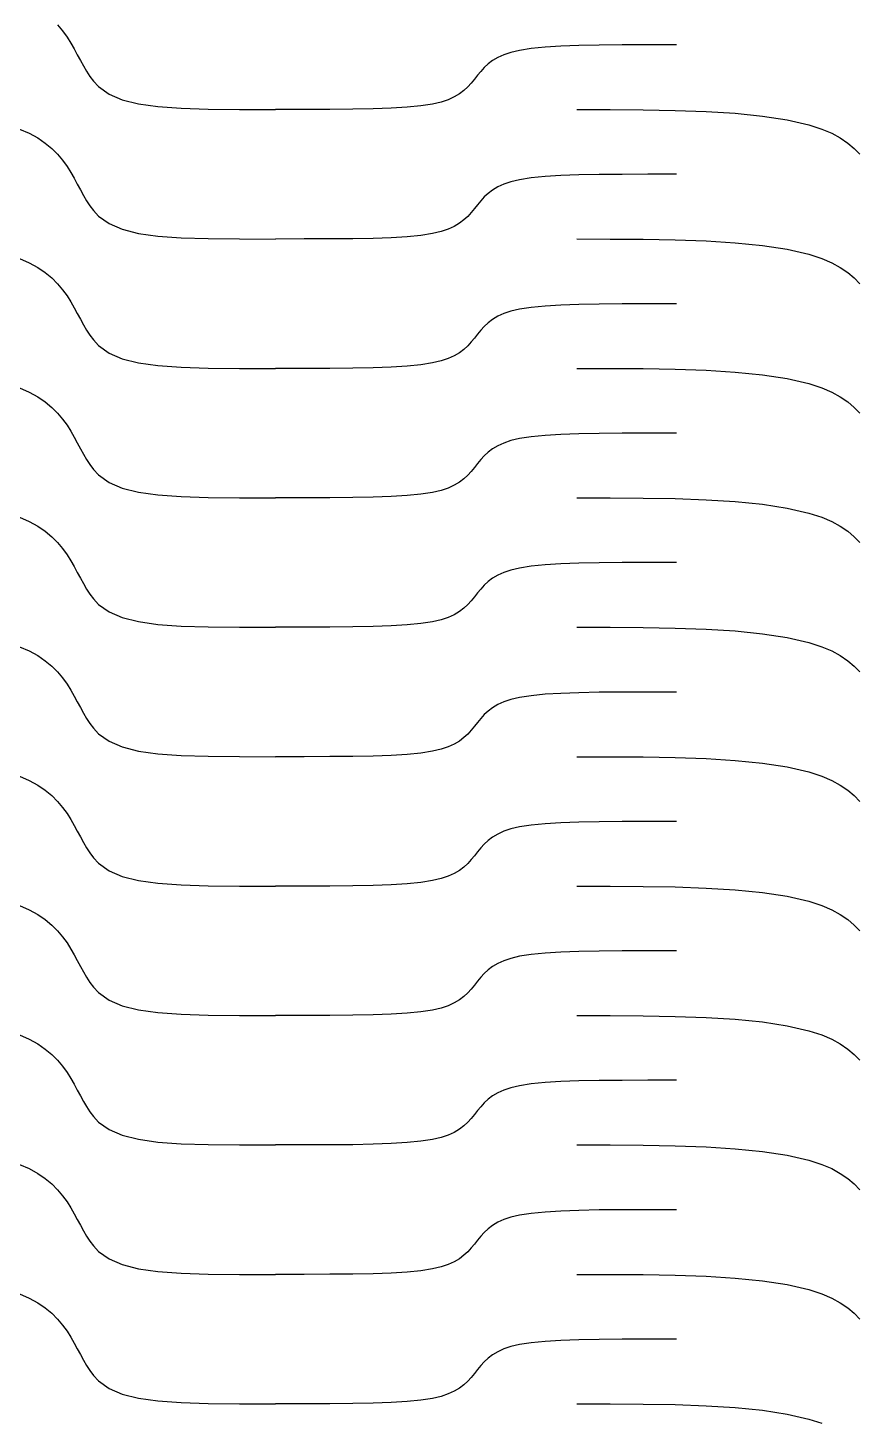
# Model space of a CAD drawing. Extents: x -53 to 53, y -74 to 74.
# Drawn here: x 3.99 to 25.7, y -36.39 to 0.07 of the extents above; entities that cross this region are included whole.
import ezdxf

# ---------------------------------------------------------------- set-up
doc = ezdxf.new("R2010")
doc.units = 0
doc.header["$MEASUREMENT"] = 0
doc.layers.get('0').update_dxf_attribs({"linetype": 'CONTINUOUS'})

msp = doc.modelspace()

# ---------------------------------------------------------------- linework, layer by layer
for p, q in [((4.77, 0.153), (4.902, -0.003)), ((4.902, -0.003), (5.018, -0.165)), ((5.018, -0.165), (5.117, -0.323)), ((5.117, -0.323), (5.205, -0.475)), ((5.205, -0.475), (5.287, -0.627)), ((5.287, -0.627), (5.367, -0.777)), ((16.29, -0.7), (16.155, -0.781)), ((16.448, -0.628), (16.29, -0.7)), ((16.633, -0.567), (16.448, -0.628)), ((16.861, -0.514), (16.633, -0.567)), ((17.168, -0.467), (16.861, -0.514)), ((17.527, -0.431), (17.168, -0.467)), ((17.941, -0.405), (17.527, -0.431)), ((18.413, -0.388), (17.941, -0.405)), ((18.948, -0.378), (18.413, -0.388)), ((19.55, -0.373), (18.948, -0.378)), ((20.222, -0.371), (19.55, -0.373)), ((20.969, -0.37), (20.222, -0.371)), ((5.367, -0.777), (5.446, -0.922)), ((5.446, -0.922), (5.527, -1.062)), ((5.527, -1.062), (5.614, -1.195)), ((15.846, -1.063), (15.762, -1.165)), ((15.937, -0.964), (15.846, -1.063)), ((16.038, -0.87), (15.937, -0.964)), ((16.155, -0.781), (16.038, -0.87)), ((5.614, -1.195), (5.708, -1.319)), ((5.708, -1.319), (5.844, -1.464)), ((15.598, -1.372), (15.507, -1.471)), ((15.681, -1.269), (15.598, -1.372)), ((15.762, -1.165), (15.681, -1.269)), ((5.844, -1.464), (6.118, -1.661)), ((6.118, -1.661), (6.463, -1.809)), ((6.463, -1.809), (6.887, -1.916)), ((14.995, -1.806), (14.811, -1.868)), ((15.153, -1.734), (14.995, -1.806)), ((15.289, -1.653), (15.153, -1.734)), ((15.405, -1.565), (15.289, -1.653)), ((15.507, -1.471), (15.405, -1.565)), ((6.887, -1.916), (7.397, -1.987)), ((7.397, -1.987), (8.003, -2.031)), ((8.003, -2.031), (8.712, -2.054)), ((8.712, -2.054), (9.533, -2.063)), ((9.533, -2.063), (10.475, -2.064)), ((11.221, -2.064), (10.475, -2.064)), ((11.893, -2.062), (11.221, -2.064)), ((12.495, -2.057), (11.893, -2.062)), ((13.03, -2.046), (12.495, -2.057)), ((13.502, -2.029), (13.03, -2.046)), ((13.916, -2.004), (13.502, -2.029)), ((14.275, -1.968), (13.916, -2.004)), ((14.582, -1.921), (14.275, -1.968)), ((14.811, -1.868), (14.582, -1.921)), ((18.356, -2.064), (19.229, -2.065)), ((19.229, -2.065), (20.092, -2.07)), ((20.092, -2.07), (20.933, -2.085)), ((20.933, -2.085), (21.741, -2.114)), ((21.741, -2.114), (22.506, -2.161)), ((22.506, -2.161), (23.217, -2.232)), ((23.217, -2.232), (23.863, -2.33)), ((23.863, -2.33), (24.434, -2.461)), ((24.434, -2.461), (24.775, -2.573)), ((3.775, -2.573), (4.029, -2.683)), ((4.029, -2.683), (4.252, -2.806)), ((4.252, -2.806), (4.448, -2.94)), ((24.775, -2.573), (25.029, -2.683)), ((25.029, -2.683), (25.252, -2.806)), ((25.252, -2.806), (25.448, -2.94)), ((4.448, -2.94), (4.62, -3.083)), ((4.62, -3.083), (4.77, -3.234)), ((4.77, -3.234), (4.902, -3.391)), ((25.448, -2.94), (25.62, -3.083)), ((25.62, -3.083), (25.77, -3.234)), ((4.902, -3.391), (5.018, -3.552)), ((5.018, -3.552), (5.117, -3.71)), ((5.117, -3.71), (5.205, -3.863)), ((5.205, -3.863), (5.287, -4.015)), ((16.633, -3.954), (16.448, -4.016)), ((16.861, -3.901), (16.633, -3.954)), ((17.168, -3.854), (16.861, -3.901)), ((17.527, -3.818), (17.168, -3.854)), ((17.941, -3.793), (17.527, -3.818)), ((18.413, -3.776), (17.941, -3.793)), ((18.948, -3.765), (18.413, -3.776)), ((19.55, -3.76), (18.948, -3.765)), ((20.222, -3.758), (19.55, -3.76)), ((20.969, -3.758), (20.222, -3.758)), ((5.287, -4.015), (5.367, -4.164)), ((5.367, -4.164), (5.446, -4.309)), ((5.446, -4.309), (5.527, -4.449)), ((15.937, -4.351), (15.846, -4.45)), ((16.038, -4.257), (15.937, -4.351)), ((16.155, -4.169), (16.038, -4.257)), ((16.29, -4.088), (16.155, -4.169)), ((16.448, -4.016), (16.29, -4.088)), ((5.527, -4.449), (5.614, -4.582)), ((5.614, -4.582), (5.708, -4.707)), ((5.708, -4.707), (5.844, -4.851)), ((15.681, -4.657), (15.598, -4.759)), ((15.762, -4.553), (15.681, -4.657)), ((15.846, -4.45), (15.762, -4.553)), ((5.844, -4.851), (6.118, -5.048)), ((6.118, -5.048), (6.463, -5.197)), ((15.289, -5.041), (15.153, -5.122)), ((15.405, -4.952), (15.289, -5.041)), ((15.507, -4.858), (15.405, -4.952)), ((15.598, -4.759), (15.507, -4.858)), ((6.463, -5.197), (6.887, -5.303)), ((6.887, -5.303), (7.397, -5.375)), ((7.397, -5.375), (8.003, -5.419)), ((8.003, -5.419), (8.712, -5.442)), ((8.712, -5.442), (9.533, -5.45)), ((9.533, -5.45), (10.475, -5.452)), ((11.221, -5.451), (10.475, -5.452)), ((11.893, -5.449), (11.221, -5.451)), ((12.495, -5.444), (11.893, -5.449)), ((13.03, -5.434), (12.495, -5.444)), ((13.502, -5.417), (13.03, -5.434)), ((13.916, -5.391), (13.502, -5.417)), ((14.275, -5.356), (13.916, -5.391)), ((14.582, -5.308), (14.275, -5.356)), ((14.811, -5.256), (14.582, -5.308)), ((14.995, -5.194), (14.811, -5.256)), ((15.153, -5.122), (14.995, -5.194)), ((18.356, -5.451), (19.229, -5.452)), ((19.229, -5.452), (20.092, -5.458)), ((20.092, -5.458), (20.933, -5.472)), ((20.933, -5.472), (21.741, -5.501)), ((21.741, -5.501), (22.506, -5.548)), ((22.506, -5.548), (23.217, -5.619)), ((23.217, -5.619), (23.863, -5.718)), ((23.863, -5.718), (24.434, -5.849)), ((3.775, -5.961), (4.029, -6.071)), ((4.029, -6.071), (4.252, -6.194)), ((4.252, -6.194), (4.448, -6.328)), ((24.434, -5.849), (24.775, -5.961)), ((24.775, -5.961), (25.029, -6.071)), ((25.029, -6.071), (25.252, -6.194)), ((25.252, -6.194), (25.448, -6.328)), ((4.448, -6.328), (4.62, -6.471)), ((4.62, -6.471), (4.77, -6.622)), ((25.448, -6.328), (25.62, -6.471)), ((25.62, -6.471), (25.77, -6.622)), ((4.77, -6.622), (4.902, -6.778)), ((4.902, -6.778), (5.018, -6.94)), ((5.018, -6.94), (5.117, -7.098)), ((5.117, -7.098), (5.205, -7.25)), ((5.205, -7.25), (5.287, -7.402)), ((16.861, -7.289), (16.633, -7.341)), ((17.168, -7.241), (16.861, -7.289)), ((17.527, -7.206), (17.168, -7.241)), ((17.941, -7.18), (17.527, -7.206)), ((18.413, -7.163), (17.941, -7.18)), ((18.948, -7.153), (18.413, -7.163)), ((19.55, -7.148), (18.948, -7.153)), ((20.222, -7.146), (19.55, -7.148)), ((20.969, -7.145), (20.222, -7.146)), ((5.287, -7.402), (5.367, -7.552)), ((5.367, -7.552), (5.446, -7.697)), ((16.038, -7.644), (15.937, -7.739)), ((16.155, -7.556), (16.038, -7.644)), ((16.29, -7.475), (16.155, -7.556)), ((16.448, -7.403), (16.29, -7.475)), ((16.633, -7.341), (16.448, -7.403)), ((5.446, -7.697), (5.527, -7.837)), ((5.527, -7.837), (5.614, -7.97)), ((5.614, -7.97), (5.708, -8.094)), ((15.762, -7.94), (15.681, -8.044)), ((15.846, -7.838), (15.762, -7.94)), ((15.937, -7.739), (15.846, -7.838)), ((5.708, -8.094), (5.844, -8.239)), ((5.844, -8.239), (6.118, -8.436)), ((15.405, -8.34), (15.289, -8.428)), ((15.507, -8.246), (15.405, -8.34)), ((15.598, -8.146), (15.507, -8.246)), ((15.681, -8.044), (15.598, -8.146)), ((6.118, -8.436), (6.463, -8.584)), ((6.463, -8.584), (6.887, -8.691)), ((6.887, -8.691), (7.397, -8.762)), ((14.275, -8.743), (13.916, -8.779)), ((14.582, -8.696), (14.275, -8.743)), ((14.811, -8.643), (14.582, -8.696)), ((14.995, -8.581), (14.811, -8.643)), ((15.153, -8.509), (14.995, -8.581)), ((15.289, -8.428), (15.153, -8.509)), ((7.397, -8.762), (8.003, -8.806)), ((8.003, -8.806), (8.712, -8.829)), ((8.712, -8.829), (9.533, -8.838)), ((9.533, -8.838), (10.475, -8.839)), ((11.221, -8.839), (10.475, -8.839)), ((11.893, -8.837), (11.221, -8.839)), ((12.495, -8.832), (11.893, -8.837)), ((13.03, -8.821), (12.495, -8.832)), ((13.502, -8.804), (13.03, -8.821)), ((13.916, -8.779), (13.502, -8.804)), ((18.356, -8.839), (19.229, -8.84)), ((19.229, -8.84), (20.092, -8.845)), ((20.092, -8.845), (20.933, -8.86)), ((20.933, -8.86), (21.741, -8.888)), ((21.741, -8.888), (22.506, -8.936)), ((22.506, -8.936), (23.217, -9.006)), ((23.217, -9.006), (23.863, -9.105)), ((23.863, -9.105), (24.434, -9.236)), ((3.775, -9.348), (4.029, -9.458)), ((4.029, -9.458), (4.252, -9.581)), ((24.434, -9.236), (24.775, -9.348)), ((24.775, -9.348), (25.029, -9.458)), ((25.029, -9.458), (25.252, -9.581)), ((4.252, -9.581), (4.448, -9.715)), ((4.448, -9.715), (4.62, -9.858)), ((25.252, -9.581), (25.448, -9.715)), ((25.448, -9.715), (25.62, -9.858)), ((4.62, -9.858), (4.77, -10.009)), ((4.77, -10.009), (4.902, -10.166)), ((4.902, -10.166), (5.018, -10.327)), ((25.62, -9.858), (25.77, -10.009)), ((5.018, -10.327), (5.117, -10.485)), ((5.117, -10.485), (5.205, -10.638)), ((17.941, -10.568), (17.527, -10.593)), ((18.413, -10.551), (17.941, -10.568)), ((18.948, -10.54), (18.413, -10.551)), ((19.55, -10.535), (18.948, -10.54)), ((20.222, -10.533), (19.55, -10.535)), ((20.969, -10.533), (20.222, -10.533)), ((5.205, -10.638), (5.287, -10.79)), ((5.287, -10.79), (5.367, -10.939)), ((5.367, -10.939), (5.446, -11.084)), ((16.29, -10.863), (16.155, -10.944)), ((16.448, -10.791), (16.29, -10.863)), ((16.633, -10.729), (16.448, -10.791)), ((16.861, -10.676), (16.633, -10.729)), ((17.168, -10.629), (16.861, -10.676)), ((17.527, -10.593), (17.168, -10.629)), ((5.446, -11.084), (5.527, -11.224)), ((5.527, -11.224), (5.614, -11.357)), ((15.846, -11.225), (15.762, -11.328)), ((15.937, -11.126), (15.846, -11.225)), ((16.038, -11.032), (15.937, -11.126)), ((16.155, -10.944), (16.038, -11.032)), ((5.614, -11.357), (5.708, -11.482)), ((5.708, -11.482), (5.844, -11.626)), ((5.844, -11.626), (6.118, -11.823)), ((15.507, -11.633), (15.405, -11.727)), ((15.598, -11.534), (15.507, -11.633)), ((15.681, -11.432), (15.598, -11.534)), ((15.762, -11.328), (15.681, -11.432)), ((6.118, -11.823), (6.463, -11.971)), ((6.463, -11.971), (6.887, -12.078)), ((14.811, -12.03), (14.582, -12.083)), ((14.995, -11.969), (14.811, -12.03)), ((15.153, -11.897), (14.995, -11.969)), ((15.289, -11.816), (15.153, -11.897)), ((15.405, -11.727), (15.289, -11.816)), ((6.887, -12.078), (7.397, -12.15)), ((7.397, -12.15), (8.003, -12.194)), ((8.003, -12.194), (8.712, -12.217)), ((8.712, -12.217), (9.533, -12.225)), ((9.533, -12.225), (10.475, -12.227)), ((11.221, -12.226), (10.475, -12.227)), ((11.893, -12.224), (11.221, -12.226)), ((12.495, -12.219), (11.893, -12.224)), ((13.03, -12.209), (12.495, -12.219)), ((13.502, -12.192), (13.03, -12.209)), ((13.916, -12.166), (13.502, -12.192)), ((14.275, -12.13), (13.916, -12.166)), ((14.582, -12.083), (14.275, -12.13)), ((18.356, -12.226), (19.229, -12.227)), ((19.229, -12.227), (20.092, -12.232)), ((20.092, -12.232), (20.933, -12.247)), ((20.933, -12.247), (21.741, -12.276)), ((21.741, -12.276), (22.506, -12.323)), ((22.506, -12.323), (23.217, -12.394)), ((23.217, -12.394), (23.863, -12.492)), ((3.775, -12.735), (4.029, -12.846)), ((23.863, -12.492), (24.434, -12.624)), ((24.434, -12.624), (24.775, -12.735)), ((24.775, -12.735), (25.029, -12.846)), ((4.029, -12.846), (4.252, -12.969)), ((4.252, -12.969), (4.448, -13.102)), ((4.448, -13.102), (4.62, -13.246)), ((25.029, -12.846), (25.252, -12.969)), ((25.252, -12.969), (25.448, -13.102)), ((25.448, -13.102), (25.62, -13.246)), ((4.62, -13.246), (4.77, -13.396)), ((4.77, -13.396), (4.902, -13.553)), ((25.62, -13.246), (25.77, -13.396)), ((4.902, -13.553), (5.018, -13.714)), ((5.018, -13.714), (5.117, -13.872)), ((5.117, -13.872), (5.205, -14.025)), ((5.205, -14.025), (5.287, -14.177)), ((5.287, -14.177), (5.367, -14.326)), ((16.448, -14.178), (16.29, -14.25)), ((16.633, -14.116), (16.448, -14.178)), ((16.861, -14.064), (16.633, -14.116)), ((17.168, -14.016), (16.861, -14.064)), ((17.527, -13.981), (17.168, -14.016)), ((17.941, -13.955), (17.527, -13.981)), ((18.413, -13.938), (17.941, -13.955)), ((18.948, -13.928), (18.413, -13.938)), ((19.55, -13.922), (18.948, -13.928)), ((20.222, -13.92), (19.55, -13.922)), ((20.969, -13.92), (20.222, -13.92)), ((5.367, -14.326), (5.446, -14.472)), ((5.446, -14.472), (5.527, -14.612)), ((15.937, -14.514), (15.846, -14.613)), ((16.038, -14.419), (15.937, -14.514)), ((16.155, -14.331), (16.038, -14.419)), ((16.29, -14.25), (16.155, -14.331)), ((5.527, -14.612), (5.614, -14.745)), ((5.614, -14.745), (5.708, -14.869)), ((5.708, -14.869), (5.844, -15.014)), ((15.598, -14.921), (15.507, -15.02)), ((15.681, -14.819), (15.598, -14.921)), ((15.762, -14.715), (15.681, -14.819)), ((15.846, -14.613), (15.762, -14.715)), ((5.844, -15.014), (6.118, -15.211)), ((6.118, -15.211), (6.463, -15.359)), ((15.153, -15.284), (14.995, -15.356)), ((15.289, -15.203), (15.153, -15.284)), ((15.405, -15.115), (15.289, -15.203)), ((15.507, -15.02), (15.405, -15.115)), ((6.463, -15.359), (6.887, -15.466)), ((6.887, -15.466), (7.397, -15.537)), ((7.397, -15.537), (8.003, -15.581)), ((8.003, -15.581), (8.712, -15.604)), ((8.712, -15.604), (9.533, -15.613)), ((9.533, -15.613), (10.475, -15.614)), ((11.221, -15.614), (10.475, -15.614)), ((11.893, -15.612), (11.221, -15.614)), ((12.495, -15.606), (11.893, -15.612)), ((13.03, -15.596), (12.495, -15.606)), ((13.502, -15.579), (13.03, -15.596)), ((13.916, -15.553), (13.502, -15.579)), ((14.275, -15.518), (13.916, -15.553)), ((14.582, -15.471), (14.275, -15.518)), ((14.811, -15.418), (14.582, -15.471)), ((14.995, -15.356), (14.811, -15.418)), ((18.356, -15.614), (19.229, -15.614)), ((19.229, -15.614), (20.092, -15.62)), ((20.092, -15.62), (20.933, -15.635)), ((20.933, -15.635), (21.741, -15.663)), ((21.741, -15.663), (22.506, -15.711)), ((22.506, -15.711), (23.217, -15.781)), ((23.217, -15.781), (23.863, -15.88)), ((23.863, -15.88), (24.434, -16.011)), ((24.434, -16.011), (24.775, -16.123)), ((3.775, -16.123), (4.029, -16.233)), ((4.029, -16.233), (4.252, -16.356)), ((4.252, -16.356), (4.448, -16.49)), ((24.775, -16.123), (25.029, -16.233)), ((25.029, -16.233), (25.252, -16.356)), ((25.252, -16.356), (25.448, -16.49)), ((4.448, -16.49), (4.62, -16.633)), ((4.62, -16.633), (4.77, -16.784)), ((25.448, -16.49), (25.62, -16.633)), ((25.62, -16.633), (25.77, -16.784)), ((4.77, -16.784), (4.902, -16.941)), ((4.902, -16.941), (5.018, -17.102)), ((5.018, -17.102), (5.117, -17.26)), ((5.117, -17.26), (5.205, -17.413)), ((5.205, -17.413), (5.287, -17.565)), ((16.633, -17.504), (16.448, -17.566)), ((16.861, -17.451), (16.633, -17.504)), ((17.168, -17.404), (16.861, -17.451)), ((17.527, -17.368), (17.168, -17.404)), ((17.941, -17.343), (17.527, -17.368)), ((18.413, -17.326), (17.941, -17.343)), ((18.948, -17.315), (18.413, -17.326)), ((19.55, -17.31), (18.948, -17.315)), ((20.222, -17.308), (19.55, -17.31)), ((20.969, -17.308), (20.222, -17.308)), ((5.287, -17.565), (5.367, -17.714)), ((5.367, -17.714), (5.446, -17.859)), ((5.446, -17.859), (5.527, -17.999)), ((16.038, -17.807), (15.937, -17.901)), ((16.155, -17.718), (16.038, -17.807)), ((16.29, -17.638), (16.155, -17.718)), ((16.448, -17.566), (16.29, -17.638)), ((5.527, -17.999), (5.614, -18.132)), ((5.614, -18.132), (5.708, -18.257)), ((15.681, -18.206), (15.598, -18.309)), ((15.762, -18.103), (15.681, -18.206)), ((15.846, -18), (15.762, -18.103)), ((15.937, -17.901), (15.846, -18)), ((5.708, -18.257), (5.844, -18.401)), ((5.844, -18.401), (6.118, -18.598)), ((15.289, -18.591), (15.153, -18.672)), ((15.405, -18.502), (15.289, -18.591)), ((15.507, -18.408), (15.405, -18.502)), ((15.598, -18.309), (15.507, -18.408)), ((6.118, -18.598), (6.463, -18.746)), ((6.463, -18.746), (6.887, -18.853)), ((6.887, -18.853), (7.397, -18.925)), ((7.397, -18.925), (8.003, -18.969)), ((13.916, -18.941), (13.502, -18.966)), ((14.275, -18.905), (13.916, -18.941)), ((14.582, -18.858), (14.275, -18.905)), ((14.811, -18.805), (14.582, -18.858)), ((14.995, -18.744), (14.811, -18.805)), ((15.153, -18.672), (14.995, -18.744)), ((8.003, -18.969), (8.712, -18.991)), ((8.712, -18.991), (9.533, -19)), ((9.533, -19), (10.475, -19.001)), ((11.221, -19.001), (10.475, -19.001)), ((11.893, -18.999), (11.221, -19.001)), ((12.495, -18.994), (11.893, -18.999)), ((13.03, -18.984), (12.495, -18.994)), ((13.502, -18.966), (13.03, -18.984)), ((18.356, -19.001), (19.229, -19.002)), ((19.229, -19.002), (20.092, -19.007)), ((20.092, -19.007), (20.933, -19.022)), ((20.933, -19.022), (21.741, -19.051)), ((21.741, -19.051), (22.506, -19.098)), ((22.506, -19.098), (23.217, -19.169)), ((23.217, -19.169), (23.863, -19.267)), ((23.863, -19.267), (24.434, -19.399)), ((3.775, -19.51), (4.029, -19.621)), ((4.029, -19.621), (4.252, -19.744)), ((24.434, -19.399), (24.775, -19.51)), ((24.775, -19.51), (25.029, -19.621)), ((25.029, -19.621), (25.252, -19.744)), ((4.252, -19.744), (4.448, -19.877)), ((4.448, -19.877), (4.62, -20.021)), ((4.62, -20.021), (4.77, -20.171)), ((25.252, -19.744), (25.448, -19.877)), ((25.448, -19.877), (25.62, -20.021)), ((25.62, -20.021), (25.77, -20.171)), ((4.77, -20.171), (4.902, -20.328)), ((4.902, -20.328), (5.018, -20.489)), ((5.018, -20.489), (5.117, -20.647)), ((5.117, -20.647), (5.205, -20.8)), ((17.527, -20.756), (17.168, -20.791)), ((17.941, -20.73), (17.527, -20.756)), ((18.413, -20.713), (17.941, -20.73)), ((18.948, -20.703), (18.413, -20.713)), ((19.55, -20.697), (18.948, -20.703)), ((20.222, -20.695), (19.55, -20.697)), ((20.969, -20.695), (20.222, -20.695)), ((5.205, -20.8), (5.287, -20.952)), ((5.287, -20.952), (5.367, -21.101)), ((5.367, -21.101), (5.446, -21.247)), ((16.155, -21.106), (16.038, -21.194)), ((16.29, -21.025), (16.155, -21.106)), ((16.448, -20.953), (16.29, -21.025)), ((16.633, -20.891), (16.448, -20.953)), ((16.861, -20.839), (16.633, -20.891)), ((17.168, -20.791), (16.861, -20.839)), ((5.446, -21.247), (5.527, -21.387)), ((5.527, -21.387), (5.614, -21.52)), ((15.762, -21.49), (15.681, -21.594)), ((15.846, -21.388), (15.762, -21.49)), ((15.937, -21.289), (15.846, -21.388)), ((16.038, -21.194), (15.937, -21.289)), ((5.614, -21.52), (5.708, -21.644)), ((5.708, -21.644), (5.844, -21.789)), ((5.844, -21.789), (6.118, -21.986)), ((15.507, -21.795), (15.405, -21.89)), ((15.598, -21.696), (15.507, -21.795)), ((15.681, -21.594), (15.598, -21.696)), ((6.118, -21.986), (6.463, -22.134)), ((6.463, -22.134), (6.887, -22.24)), ((6.887, -22.24), (7.397, -22.312)), ((14.811, -22.193), (14.582, -22.245)), ((14.995, -22.131), (14.811, -22.193)), ((15.153, -22.059), (14.995, -22.131)), ((15.289, -21.978), (15.153, -22.059)), ((15.405, -21.89), (15.289, -21.978)), ((7.397, -22.312), (8.003, -22.356)), ((8.003, -22.356), (8.712, -22.379)), ((8.712, -22.379), (9.533, -22.388)), ((9.533, -22.388), (10.475, -22.389)), ((11.221, -22.389), (10.475, -22.389)), ((11.893, -22.387), (11.221, -22.389)), ((12.495, -22.381), (11.893, -22.387)), ((13.03, -22.371), (12.495, -22.381)), ((13.502, -22.354), (13.03, -22.371)), ((13.916, -22.328), (13.502, -22.354)), ((14.275, -22.293), (13.916, -22.328)), ((14.582, -22.245), (14.275, -22.293)), ((18.356, -22.389), (19.229, -22.389)), ((19.229, -22.389), (20.092, -22.395)), ((20.092, -22.395), (20.933, -22.41)), ((20.933, -22.41), (21.741, -22.438)), ((21.741, -22.438), (22.506, -22.486)), ((22.506, -22.486), (23.217, -22.556)), ((23.217, -22.556), (23.863, -22.655)), ((3.775, -22.898), (4.029, -23.008)), ((23.863, -22.655), (24.434, -22.786)), ((24.434, -22.786), (24.775, -22.898)), ((24.775, -22.898), (25.029, -23.008)), ((4.029, -23.008), (4.252, -23.131)), ((4.252, -23.131), (4.448, -23.265)), ((4.448, -23.265), (4.62, -23.408)), ((25.029, -23.008), (25.252, -23.131)), ((25.252, -23.131), (25.448, -23.265)), ((25.448, -23.265), (25.62, -23.408)), ((4.62, -23.408), (4.77, -23.559)), ((4.77, -23.559), (4.902, -23.716)), ((25.62, -23.408), (25.77, -23.559)), ((4.902, -23.716), (5.018, -23.877)), ((5.018, -23.877), (5.117, -24.035)), ((5.117, -24.035), (5.205, -24.188)), ((5.205, -24.188), (5.287, -24.339)), ((5.287, -24.339), (5.367, -24.489)), ((16.29, -24.413), (16.155, -24.493)), ((16.448, -24.341), (16.29, -24.413)), ((16.633, -24.279), (16.448, -24.341)), ((16.861, -24.226), (16.633, -24.279)), ((17.168, -24.179), (16.861, -24.226)), ((17.527, -24.143), (17.168, -24.179)), ((17.941, -24.118), (17.527, -24.143)), ((18.413, -24.101), (17.941, -24.118)), ((18.948, -24.09), (18.413, -24.101)), ((19.55, -24.085), (18.948, -24.09)), ((20.222, -24.083), (19.55, -24.085)), ((20.969, -24.083), (20.222, -24.083)), ((5.367, -24.489), (5.446, -24.634)), ((5.446, -24.634), (5.527, -24.774)), ((5.527, -24.774), (5.614, -24.907)), ((15.846, -24.775), (15.762, -24.877)), ((15.937, -24.676), (15.846, -24.775)), ((16.038, -24.582), (15.937, -24.676)), ((16.155, -24.493), (16.038, -24.582)), ((5.614, -24.907), (5.708, -25.032)), ((5.708, -25.032), (5.844, -25.176)), ((15.598, -25.084), (15.507, -25.183)), ((15.681, -24.981), (15.598, -25.084)), ((15.762, -24.877), (15.681, -24.981)), ((5.844, -25.176), (6.118, -25.373)), ((6.118, -25.373), (6.463, -25.521)), ((6.463, -25.521), (6.887, -25.628)), ((14.995, -25.519), (14.811, -25.58)), ((15.153, -25.446), (14.995, -25.519)), ((15.289, -25.366), (15.153, -25.446)), ((15.405, -25.277), (15.289, -25.366)), ((15.507, -25.183), (15.405, -25.277)), ((6.887, -25.628), (7.397, -25.7)), ((7.397, -25.7), (8.003, -25.744)), ((8.003, -25.744), (8.712, -25.766)), ((8.712, -25.766), (9.533, -25.775)), ((9.533, -25.775), (10.475, -25.776)), ((11.221, -25.776), (10.475, -25.776)), ((11.893, -25.774), (11.221, -25.776)), ((12.495, -25.769), (11.893, -25.774)), ((13.03, -25.758), (12.495, -25.769)), ((13.502, -25.741), (13.03, -25.758)), ((13.916, -25.716), (13.502, -25.741)), ((14.275, -25.68), (13.916, -25.716)), ((14.582, -25.633), (14.275, -25.68)), ((14.811, -25.58), (14.582, -25.633)), ((18.356, -25.776), (19.229, -25.777)), ((19.229, -25.777), (20.092, -25.782)), ((20.092, -25.782), (20.933, -25.797)), ((20.933, -25.797), (21.741, -25.826)), ((21.741, -25.826), (22.506, -25.873)), ((22.506, -25.873), (23.217, -25.944)), ((23.217, -25.944), (23.863, -26.042)), ((23.863, -26.042), (24.434, -26.173)), ((24.434, -26.173), (24.775, -26.285)), ((3.775, -26.285), (4.029, -26.396)), ((4.029, -26.396), (4.252, -26.518)), ((4.252, -26.518), (4.448, -26.652)), ((24.775, -26.285), (25.029, -26.396)), ((25.029, -26.396), (25.252, -26.518)), ((25.252, -26.518), (25.448, -26.652)), ((4.448, -26.652), (4.62, -26.795)), ((4.62, -26.795), (4.77, -26.946)), ((4.77, -26.946), (4.902, -27.103)), ((25.448, -26.652), (25.62, -26.795)), ((25.62, -26.795), (25.77, -26.946)), ((4.902, -27.103), (5.018, -27.264)), ((5.018, -27.264), (5.117, -27.422)), ((5.117, -27.422), (5.205, -27.575)), ((5.205, -27.575), (5.287, -27.727)), ((16.633, -27.666), (16.448, -27.728)), ((16.861, -27.614), (16.633, -27.666)), ((17.168, -27.566), (16.861, -27.614)), ((17.527, -27.531), (17.168, -27.566)), ((17.941, -27.505), (17.527, -27.531)), ((18.413, -27.488), (17.941, -27.505)), ((18.948, -27.478), (18.413, -27.488)), ((19.55, -27.472), (18.948, -27.478)), ((20.222, -27.47), (19.55, -27.472)), ((20.969, -27.47), (20.222, -27.47)), ((5.287, -27.727), (5.367, -27.876)), ((5.367, -27.876), (5.446, -28.022)), ((5.446, -28.022), (5.527, -28.161)), ((15.937, -28.064), (15.846, -28.163)), ((16.038, -27.969), (15.937, -28.064)), ((16.155, -27.881), (16.038, -27.969)), ((16.29, -27.8), (16.155, -27.881)), ((16.448, -27.728), (16.29, -27.8)), ((5.527, -28.161), (5.614, -28.294)), ((5.614, -28.294), (5.708, -28.419)), ((5.708, -28.419), (5.844, -28.564)), ((15.681, -28.369), (15.598, -28.471)), ((15.762, -28.265), (15.681, -28.369)), ((15.846, -28.163), (15.762, -28.265)), ((5.844, -28.564), (6.118, -28.76)), ((6.118, -28.76), (6.463, -28.909)), ((15.289, -28.753), (15.153, -28.834)), ((15.405, -28.665), (15.289, -28.753)), ((15.507, -28.57), (15.405, -28.665)), ((15.598, -28.471), (15.507, -28.57)), ((6.463, -28.909), (6.887, -29.015)), ((6.887, -29.015), (7.397, -29.087)), ((7.397, -29.087), (8.003, -29.131)), ((8.003, -29.131), (8.712, -29.154)), ((8.712, -29.154), (9.533, -29.162)), ((9.533, -29.162), (10.475, -29.164)), ((11.221, -29.164), (10.475, -29.164)), ((11.893, -29.162), (11.221, -29.164)), ((12.495, -29.156), (11.893, -29.162)), ((13.03, -29.146), (12.495, -29.156)), ((13.502, -29.129), (13.03, -29.146)), ((13.916, -29.103), (13.502, -29.129)), ((14.275, -29.068), (13.916, -29.103)), ((14.582, -29.02), (14.275, -29.068)), ((14.811, -28.968), (14.582, -29.02)), ((14.995, -28.906), (14.811, -28.968)), ((15.153, -28.834), (14.995, -28.906)), ((18.356, -29.164), (19.229, -29.164)), ((19.229, -29.164), (20.092, -29.17)), ((20.092, -29.17), (20.933, -29.184)), ((20.933, -29.184), (21.741, -29.213)), ((21.741, -29.213), (22.506, -29.261)), ((22.506, -29.261), (23.217, -29.331)), ((23.217, -29.331), (23.863, -29.43)), ((23.863, -29.43), (24.434, -29.561)), ((3.775, -29.673), (4.029, -29.783)), ((4.029, -29.783), (4.252, -29.906)), ((24.434, -29.561), (24.775, -29.673)), ((24.775, -29.673), (25.029, -29.783)), ((25.029, -29.783), (25.252, -29.906)), ((4.252, -29.906), (4.448, -30.04)), ((4.448, -30.04), (4.62, -30.183)), ((4.62, -30.183), (4.77, -30.334)), ((25.252, -29.906), (25.448, -30.04)), ((25.448, -30.04), (25.62, -30.183)), ((25.62, -30.183), (25.77, -30.334)), ((4.77, -30.334), (4.902, -30.491)), ((4.902, -30.491), (5.018, -30.652)), ((5.018, -30.652), (5.117, -30.81)), ((5.117, -30.81), (5.205, -30.963)), ((5.205, -30.963), (5.287, -31.114)), ((17.168, -30.954), (16.861, -31.001)), ((17.527, -30.918), (17.168, -30.954)), ((17.941, -30.893), (17.527, -30.918)), ((18.413, -30.875), (17.941, -30.893)), ((18.948, -30.865), (18.413, -30.875)), ((19.55, -30.86), (18.948, -30.865)), ((20.222, -30.858), (19.55, -30.86)), ((20.969, -30.857), (20.222, -30.858)), ((5.287, -31.114), (5.367, -31.264)), ((5.367, -31.264), (5.446, -31.409)), ((16.038, -31.357), (15.937, -31.451)), ((16.155, -31.268), (16.038, -31.357)), ((16.29, -31.187), (16.155, -31.268)), ((16.448, -31.115), (16.29, -31.187)), ((16.633, -31.054), (16.448, -31.115)), ((16.861, -31.001), (16.633, -31.054)), ((5.446, -31.409), (5.527, -31.549)), ((5.527, -31.549), (5.614, -31.682)), ((5.614, -31.682), (5.708, -31.806)), ((15.762, -31.652), (15.681, -31.756)), ((15.846, -31.55), (15.762, -31.652)), ((15.937, -31.451), (15.846, -31.55)), ((5.708, -31.806), (5.844, -31.951)), ((5.844, -31.951), (6.118, -32.148)), ((15.405, -32.052), (15.289, -32.141)), ((15.507, -31.958), (15.405, -32.052)), ((15.598, -31.859), (15.507, -31.958)), ((15.681, -31.756), (15.598, -31.859)), ((6.118, -32.148), (6.463, -32.296)), ((6.463, -32.296), (6.887, -32.403)), ((6.887, -32.403), (7.397, -32.475)), ((14.275, -32.455), (13.916, -32.491)), ((14.582, -32.408), (14.275, -32.455)), ((14.811, -32.355), (14.582, -32.408)), ((14.995, -32.293), (14.811, -32.355)), ((15.153, -32.221), (14.995, -32.293)), ((15.289, -32.141), (15.153, -32.221)), ((7.397, -32.475), (8.003, -32.518)), ((8.003, -32.518), (8.712, -32.541)), ((8.712, -32.541), (9.533, -32.55)), ((9.533, -32.55), (10.475, -32.551)), ((11.221, -32.551), (10.475, -32.551)), ((11.893, -32.549), (11.221, -32.551)), ((12.495, -32.544), (11.893, -32.549)), ((13.03, -32.533), (12.495, -32.544)), ((13.502, -32.516), (13.03, -32.533)), ((13.916, -32.491), (13.502, -32.516)), ((18.356, -32.551), (19.229, -32.552)), ((19.229, -32.552), (20.092, -32.557)), ((20.092, -32.557), (20.933, -32.572)), ((20.933, -32.572), (21.741, -32.601)), ((21.741, -32.601), (22.506, -32.648)), ((22.506, -32.648), (23.217, -32.719)), ((23.217, -32.719), (23.863, -32.817)), ((23.863, -32.817), (24.434, -32.948)), ((3.775, -33.06), (4.029, -33.17)), ((4.029, -33.17), (4.252, -33.293)), ((24.434, -32.948), (24.775, -33.06)), ((24.775, -33.06), (25.029, -33.17)), ((25.029, -33.17), (25.252, -33.293)), ((4.252, -33.293), (4.448, -33.427)), ((4.448, -33.427), (4.62, -33.57)), ((25.252, -33.293), (25.448, -33.427)), ((25.448, -33.427), (25.62, -33.57)), ((4.62, -33.57), (4.77, -33.721)), ((4.77, -33.721), (4.902, -33.878)), ((4.902, -33.878), (5.018, -34.039)), ((25.62, -33.57), (25.77, -33.721)), ((5.018, -34.039), (5.117, -34.197)), ((5.117, -34.197), (5.205, -34.35)), ((18.413, -34.263), (17.941, -34.28)), ((18.948, -34.252), (18.413, -34.263)), ((19.55, -34.247), (18.948, -34.252)), ((20.222, -34.245), (19.55, -34.247)), ((20.969, -34.245), (20.222, -34.245)), ((5.205, -34.35), (5.287, -34.502)), ((5.287, -34.502), (5.367, -34.651)), ((16.29, -34.575), (16.155, -34.656)), ((16.448, -34.503), (16.29, -34.575)), ((16.633, -34.441), (16.448, -34.503)), ((16.861, -34.388), (16.633, -34.441)), ((17.168, -34.341), (16.861, -34.388)), ((17.527, -34.305), (17.168, -34.341)), ((17.941, -34.28), (17.527, -34.305)), ((5.367, -34.651), (5.446, -34.796)), ((5.446, -34.796), (5.527, -34.936)), ((5.527, -34.936), (5.614, -35.069)), ((15.846, -34.937), (15.762, -35.04)), ((15.937, -34.838), (15.846, -34.937)), ((16.038, -34.744), (15.937, -34.838)), ((16.155, -34.656), (16.038, -34.744)), ((5.614, -35.069), (5.708, -35.194)), ((5.708, -35.194), (5.844, -35.338)), ((5.844, -35.338), (6.118, -35.535)), ((15.507, -35.345), (15.405, -35.44)), ((15.598, -35.246), (15.507, -35.345)), ((15.681, -35.144), (15.598, -35.246)), ((15.762, -35.04), (15.681, -35.144)), ((6.118, -35.535), (6.463, -35.684)), ((6.463, -35.684), (6.887, -35.79)), ((14.995, -35.681), (14.811, -35.743)), ((15.153, -35.609), (14.995, -35.681)), ((15.289, -35.528), (15.153, -35.609)), ((15.405, -35.44), (15.289, -35.528)), ((6.887, -35.79), (7.397, -35.862)), ((7.397, -35.862), (8.003, -35.906)), ((8.003, -35.906), (8.712, -35.929)), ((8.712, -35.929), (9.533, -35.937)), ((9.533, -35.937), (10.475, -35.939)), ((11.221, -35.938), (10.475, -35.939)), ((11.893, -35.936), (11.221, -35.938)), ((12.495, -35.931), (11.893, -35.936)), ((13.03, -35.921), (12.495, -35.931)), ((13.502, -35.904), (13.03, -35.921)), ((13.916, -35.878), (13.502, -35.904)), ((14.275, -35.843), (13.916, -35.878)), ((14.582, -35.795), (14.275, -35.843)), ((14.811, -35.743), (14.582, -35.795)), ((18.356, -35.938), (19.229, -35.939)), ((19.229, -35.939), (20.092, -35.945)), ((20.092, -35.945), (20.933, -35.959)), ((20.933, -35.959), (21.741, -35.988)), ((21.741, -35.988), (22.506, -36.035)), ((22.506, -36.035), (23.217, -36.106)), ((23.217, -36.106), (23.863, -36.205)), ((23.863, -36.205), (24.434, -36.336)), ((24.434, -36.336), (24.775, -36.448))]:
    msp.add_line(p, q)

doc.saveas('drawing.dxf')
